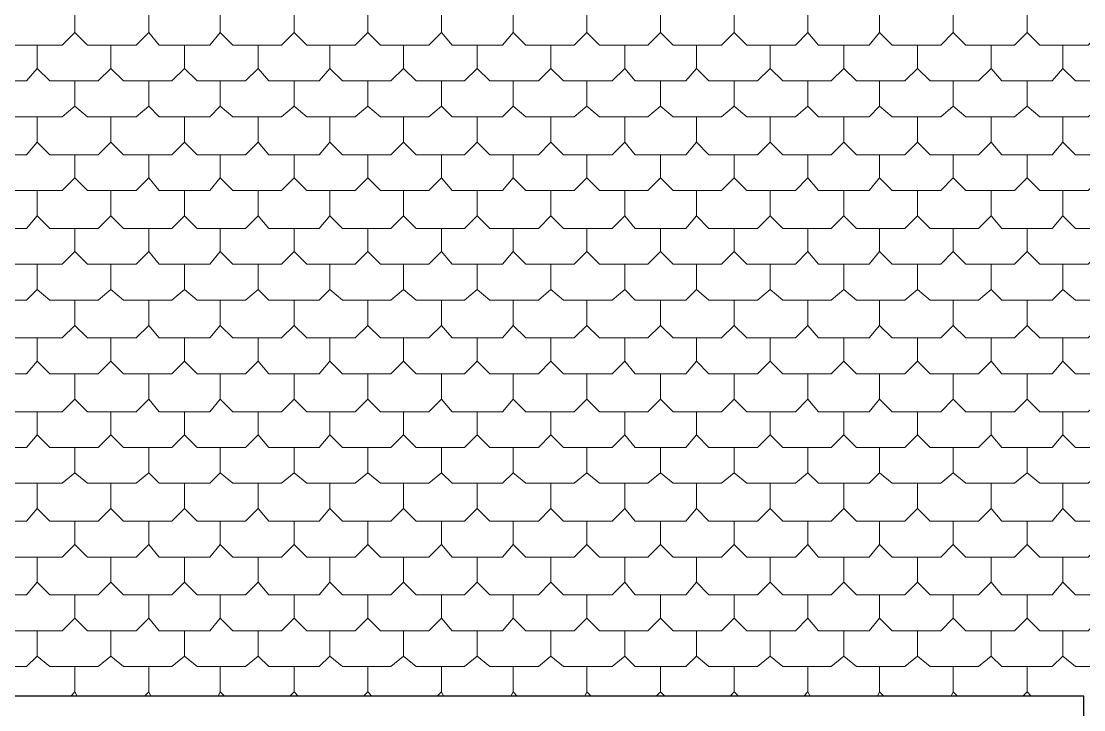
# Model space of a CAD drawing. Header units: millimetres. Extents: x 0 to 80.9, y 0 to 43.9.
# Drawn here: x 60.07 to 66.53, y 22.78 to 26.97 of the extents above; entities that cross this region are included whole.
import ezdxf

# ---------------------------------------------------------------- set-up
doc = ezdxf.new("R2010")
doc.units = ezdxf.units.MM
doc.layers.add('PDF_014408$BL-ROOF', color=7, linetype='Continuous')
doc.layers.add('PDF_014408$WA-EXT', color=7, linetype='Continuous')

msp = doc.modelspace()

# ---------------------------------------------------------------- linework, layer by layer
at = {"layer": 'PDF_014408$BL-ROOF', "lineweight": 9}
msp.add_lwpolyline([(9.0781, 31.2862), (18.5409, 21.8234), (26.2342, 21.8234), (26.2342, 29.427), (49.2758, 29.427), (49.2758, 22.862), (66.5345, 22.862), (66.5345, 22.4132), (75.4074, 31.2862)], close=True, dxfattribs=at)
for points in [[(59.9438, 26.901), (60.0208, 26.8241), (60.3157, 26.8241), (60.3926, 26.901), (60.3926, 27.0549)], [(60.3926, 26.901), (60.4695, 26.8241), (60.7645, 26.8241), (60.8414, 26.901), (60.8414, 27.0549)], [(60.8414, 26.901), (60.9055, 26.8241), (61.2132, 26.8241), (61.2773, 26.901), (61.2773, 27.0549)], [(61.2773, 26.901), (61.3543, 26.8241), (61.6492, 26.8241), (61.7261, 26.901), (61.7261, 27.0549)], [(61.7261, 26.901), (61.8031, 26.8241), (62.098, 26.8241), (62.1749, 26.901), (62.1749, 27.0549)], [(62.1749, 26.901), (62.2518, 26.8241), (62.5467, 26.8241), (62.6237, 26.901), (62.6237, 27.0549)], [(62.6237, 26.901), (62.6878, 26.8241), (62.9955, 26.8241), (63.0596, 26.901), (63.0596, 27.0549)], [(63.0596, 26.901), (63.1366, 26.8241), (63.4315, 26.8241), (63.5084, 26.901), (63.5084, 27.0549)], [(63.5084, 26.901), (63.5853, 26.8241), (63.8803, 26.8241), (63.9572, 26.901), (63.9572, 27.0549)], [(63.9572, 26.901), (64.0341, 26.8241), (64.329, 26.8241), (64.406, 26.901), (64.406, 27.0549)], [(64.406, 26.901), (64.4829, 26.8241), (64.7778, 26.8241), (64.8547, 26.901), (64.8547, 27.0549)], [(64.8547, 26.901), (64.9189, 26.8241), (65.2266, 26.8241), (65.2907, 26.901), (65.2907, 27.0549)], [(65.2907, 26.901), (65.3676, 26.8241), (65.6625, 26.8241), (65.7395, 26.901), (65.7395, 27.0549)], [(65.7395, 26.901), (65.8164, 26.8241), (66.1113, 26.8241), (66.1883, 26.901), (66.1883, 27.0549)], [(66.1883, 26.901), (66.2652, 26.8241), (66.5601, 26.8241), (66.637, 26.901), (66.637, 27.0549)], [(59.7259, 26.683), (59.79, 26.6061), (60.0977, 26.6061), (60.1618, 26.683), (60.1618, 26.8241)], [(60.1618, 26.683), (60.2387, 26.6061), (60.5337, 26.6061), (60.6106, 26.683), (60.6106, 26.8241)], [(60.6106, 26.683), (60.6875, 26.6061), (60.9824, 26.6061), (61.0594, 26.683), (61.0594, 26.8241)], [(61.0594, 26.683), (61.1363, 26.6061), (61.4312, 26.6061), (61.5081, 26.683), (61.5081, 26.8241)], [(61.5081, 26.683), (61.5723, 26.6061), (61.88, 26.6061), (61.9441, 26.683), (61.9441, 26.8241)], [(61.9441, 26.683), (62.021, 26.6061), (62.3159, 26.6061), (62.3929, 26.683), (62.3929, 26.8241)], [(62.3929, 26.683), (62.4698, 26.6061), (62.7647, 26.6061), (62.8417, 26.683), (62.8417, 26.8241)], [(62.8417, 26.683), (62.9186, 26.6061), (63.2135, 26.6061), (63.2904, 26.683), (63.2904, 26.8241)], [(63.2904, 26.683), (63.3674, 26.6061), (63.6623, 26.6061), (63.7392, 26.683), (63.7392, 26.8241)], [(63.7392, 26.683), (63.8033, 26.6061), (64.1111, 26.6061), (64.1752, 26.683), (64.1752, 26.8241)], [(64.1752, 26.683), (64.2521, 26.6061), (64.547, 26.6061), (64.6239, 26.683), (64.6239, 26.8241)], [(64.6239, 26.683), (64.7009, 26.6061), (64.9958, 26.6061), (65.0727, 26.683), (65.0727, 26.8241)], [(65.0727, 26.683), (65.1497, 26.6061), (65.4446, 26.6061), (65.5215, 26.683), (65.5215, 26.8241)], [(65.5215, 26.683), (65.5984, 26.6061), (65.8933, 26.6061), (65.9703, 26.683), (65.9703, 26.8241)], [(65.9703, 26.683), (66.0344, 26.6061), (66.3421, 26.6061), (66.4062, 26.683), (66.4062, 26.8241)], [(66.4062, 26.683), (66.4832, 26.6061), (66.7781, 26.6061), (66.855, 26.683), (66.855, 26.8241)], [(59.9438, 26.4522), (60.0208, 26.3881), (60.3157, 26.3881), (60.3926, 26.4522), (60.3926, 26.6061)], [(60.3926, 26.4522), (60.4695, 26.3881), (60.7645, 26.3881), (60.8414, 26.4522), (60.8414, 26.6061)], [(60.8414, 26.4522), (60.9055, 26.3881), (61.2132, 26.3881), (61.2773, 26.4522), (61.2773, 26.6061)], [(61.2773, 26.4522), (61.3543, 26.3881), (61.6492, 26.3881), (61.7261, 26.4522), (61.7261, 26.6061)], [(61.7261, 26.4522), (61.8031, 26.3881), (62.098, 26.3881), (62.1749, 26.4522), (62.1749, 26.6061)], [(62.1749, 26.4522), (62.2518, 26.3881), (62.5467, 26.3881), (62.6237, 26.4522), (62.6237, 26.6061)], [(62.6237, 26.4522), (62.6878, 26.3881), (62.9955, 26.3881), (63.0596, 26.4522), (63.0596, 26.6061)], [(63.0596, 26.4522), (63.1366, 26.3881), (63.4315, 26.3881), (63.5084, 26.4522), (63.5084, 26.6061)], [(63.5084, 26.4522), (63.5853, 26.3881), (63.8803, 26.3881), (63.9572, 26.4522), (63.9572, 26.6061)], [(63.9572, 26.4522), (64.0341, 26.3881), (64.329, 26.3881), (64.406, 26.4522), (64.406, 26.6061)], [(64.406, 26.4522), (64.4829, 26.3881), (64.7778, 26.3881), (64.8547, 26.4522), (64.8547, 26.6061)], [(64.8547, 26.4522), (64.9189, 26.3881), (65.2266, 26.3881), (65.2907, 26.4522), (65.2907, 26.6061)], [(65.2907, 26.4522), (65.3676, 26.3881), (65.6625, 26.3881), (65.7395, 26.4522), (65.7395, 26.6061)], [(65.7395, 26.4522), (65.8164, 26.3881), (66.1113, 26.3881), (66.1883, 26.4522), (66.1883, 26.6061)], [(66.1883, 26.4522), (66.2652, 26.3881), (66.5601, 26.3881), (66.637, 26.4522), (66.637, 26.6061)], [(59.7259, 26.2342), (59.79, 26.1573), (60.0977, 26.1573), (60.1618, 26.2342), (60.1618, 26.3881)], [(60.1618, 26.2342), (60.2387, 26.1573), (60.5337, 26.1573), (60.6106, 26.2342), (60.6106, 26.3881)], [(60.6106, 26.2342), (60.6875, 26.1573), (60.9824, 26.1573), (61.0594, 26.2342), (61.0594, 26.3881)], [(61.0594, 26.2342), (61.1363, 26.1573), (61.4312, 26.1573), (61.5081, 26.2342), (61.5081, 26.3881)], [(61.5081, 26.2342), (61.5723, 26.1573), (61.88, 26.1573), (61.9441, 26.2342), (61.9441, 26.3881)], [(61.9441, 26.2342), (62.021, 26.1573), (62.3159, 26.1573), (62.3929, 26.2342), (62.3929, 26.3881)], [(62.3929, 26.2342), (62.4698, 26.1573), (62.7647, 26.1573), (62.8417, 26.2342), (62.8417, 26.3881)], [(62.8417, 26.2342), (62.9186, 26.1573), (63.2135, 26.1573), (63.2904, 26.2342), (63.2904, 26.3881)], [(63.2904, 26.2342), (63.3674, 26.1573), (63.6623, 26.1573), (63.7392, 26.2342), (63.7392, 26.3881)], [(63.7392, 26.2342), (63.8033, 26.1573), (64.1111, 26.1573), (64.1752, 26.2342), (64.1752, 26.3881)], [(64.1752, 26.2342), (64.2521, 26.1573), (64.547, 26.1573), (64.6239, 26.2342), (64.6239, 26.3881)], [(64.6239, 26.2342), (64.7009, 26.1573), (64.9958, 26.1573), (65.0727, 26.2342), (65.0727, 26.3881)], [(65.0727, 26.2342), (65.1497, 26.1573), (65.4446, 26.1573), (65.5215, 26.2342), (65.5215, 26.3881)], [(65.5215, 26.2342), (65.5984, 26.1573), (65.8933, 26.1573), (65.9703, 26.2342), (65.9703, 26.3881)], [(65.9703, 26.2342), (66.0344, 26.1573), (66.3421, 26.1573), (66.4062, 26.2342), (66.4062, 26.3881)], [(66.4062, 26.2342), (66.4832, 26.1573), (66.7781, 26.1573), (66.855, 26.2342), (66.855, 26.3881)], [(59.9438, 26.0163), (60.0208, 25.9393), (60.3157, 25.9393), (60.3926, 26.0163), (60.3926, 26.1573)], [(60.3926, 26.0163), (60.4695, 25.9393), (60.7645, 25.9393), (60.8414, 26.0163), (60.8414, 26.1573)], [(60.8414, 26.0163), (60.9055, 25.9393), (61.2132, 25.9393), (61.2773, 26.0163), (61.2773, 26.1573)], [(61.2773, 26.0163), (61.3543, 25.9393), (61.6492, 25.9393), (61.7261, 26.0163), (61.7261, 26.1573)], [(61.7261, 26.0163), (61.8031, 25.9393), (62.098, 25.9393), (62.1749, 26.0163), (62.1749, 26.1573)], [(62.1749, 26.0163), (62.2518, 25.9393), (62.5467, 25.9393), (62.6237, 26.0163), (62.6237, 26.1573)], [(62.6237, 26.0163), (62.6878, 25.9393), (62.9955, 25.9393), (63.0596, 26.0163), (63.0596, 26.1573)], [(63.0596, 26.0163), (63.1366, 25.9393), (63.4315, 25.9393), (63.5084, 26.0163), (63.5084, 26.1573)], [(63.5084, 26.0163), (63.5853, 25.9393), (63.8803, 25.9393), (63.9572, 26.0163), (63.9572, 26.1573)], [(63.9572, 26.0163), (64.0341, 25.9393), (64.329, 25.9393), (64.406, 26.0163), (64.406, 26.1573)], [(64.406, 26.0163), (64.4829, 25.9393), (64.7778, 25.9393), (64.8547, 26.0163), (64.8547, 26.1573)], [(64.8547, 26.0163), (64.9189, 25.9393), (65.2266, 25.9393), (65.2907, 26.0163), (65.2907, 26.1573)], [(65.2907, 26.0163), (65.3676, 25.9393), (65.6625, 25.9393), (65.7395, 26.0163), (65.7395, 26.1573)], [(65.7395, 26.0163), (65.8164, 25.9393), (66.1113, 25.9393), (66.1883, 26.0163), (66.1883, 26.1573)], [(66.1883, 26.0163), (66.2652, 25.9393), (66.5601, 25.9393), (66.637, 26.0163), (66.637, 26.1573)], [(59.7259, 25.7855), (59.79, 25.7085), (60.0977, 25.7085), (60.1618, 25.7855), (60.1618, 25.9393)], [(60.1618, 25.7855), (60.2387, 25.7085), (60.5337, 25.7085), (60.6106, 25.7855), (60.6106, 25.9393)], [(60.6106, 25.7855), (60.6875, 25.7085), (60.9824, 25.7085), (61.0594, 25.7855), (61.0594, 25.9393)], [(61.0594, 25.7855), (61.1363, 25.7085), (61.4312, 25.7085), (61.5081, 25.7855), (61.5081, 25.9393)], [(61.5081, 25.7855), (61.5723, 25.7085), (61.88, 25.7085), (61.9441, 25.7855), (61.9441, 25.9393)], [(61.9441, 25.7855), (62.021, 25.7085), (62.3159, 25.7085), (62.3929, 25.7855), (62.3929, 25.9393)], [(62.3929, 25.7855), (62.4698, 25.7085), (62.7647, 25.7085), (62.8417, 25.7855), (62.8417, 25.9393)], [(62.8417, 25.7855), (62.9186, 25.7085), (63.2135, 25.7085), (63.2904, 25.7855), (63.2904, 25.9393)], [(63.2904, 25.7855), (63.3674, 25.7085), (63.6623, 25.7085), (63.7392, 25.7855), (63.7392, 25.9393)], [(63.7392, 25.7855), (63.8033, 25.7085), (64.1111, 25.7085), (64.1752, 25.7855), (64.1752, 25.9393)], [(64.1752, 25.7855), (64.2521, 25.7085), (64.547, 25.7085), (64.6239, 25.7855), (64.6239, 25.9393)], [(64.6239, 25.7855), (64.7009, 25.7085), (64.9958, 25.7085), (65.0727, 25.7855), (65.0727, 25.9393)], [(65.0727, 25.7855), (65.1497, 25.7085), (65.4446, 25.7085), (65.5215, 25.7855), (65.5215, 25.9393)], [(65.5215, 25.7855), (65.5984, 25.7085), (65.8933, 25.7085), (65.9703, 25.7855), (65.9703, 25.9393)], [(65.9703, 25.7855), (66.0344, 25.7085), (66.3421, 25.7085), (66.4062, 25.7855), (66.4062, 25.9393)], [(66.4062, 25.7855), (66.4832, 25.7085), (66.7781, 25.7085), (66.855, 25.7855), (66.855, 25.9393)], [(59.9438, 25.5675), (60.0208, 25.4906), (60.3157, 25.4906), (60.3926, 25.5675), (60.3926, 25.7085)], [(60.3926, 25.5675), (60.4695, 25.4906), (60.7645, 25.4906), (60.8414, 25.5675), (60.8414, 25.7085)], [(60.8414, 25.5675), (60.9055, 25.4906), (61.2132, 25.4906), (61.2773, 25.5675), (61.2773, 25.7085)], [(61.2773, 25.5675), (61.3543, 25.4906), (61.6492, 25.4906), (61.7261, 25.5675), (61.7261, 25.7085)], [(61.7261, 25.5675), (61.8031, 25.4906), (62.098, 25.4906), (62.1749, 25.5675), (62.1749, 25.7085)], [(62.1749, 25.5675), (62.2518, 25.4906), (62.5467, 25.4906), (62.6237, 25.5675), (62.6237, 25.7085)], [(62.6237, 25.5675), (62.6878, 25.4906), (62.9955, 25.4906), (63.0596, 25.5675), (63.0596, 25.7085)], [(63.0596, 25.5675), (63.1366, 25.4906), (63.4315, 25.4906), (63.5084, 25.5675), (63.5084, 25.7085)], [(63.5084, 25.5675), (63.5853, 25.4906), (63.8803, 25.4906), (63.9572, 25.5675), (63.9572, 25.7085)], [(63.9572, 25.5675), (64.0341, 25.4906), (64.329, 25.4906), (64.406, 25.5675), (64.406, 25.7085)], [(64.406, 25.5675), (64.4829, 25.4906), (64.7778, 25.4906), (64.8547, 25.5675), (64.8547, 25.7085)], [(64.8547, 25.5675), (64.9189, 25.4906), (65.2266, 25.4906), (65.2907, 25.5675), (65.2907, 25.7085)], [(65.2907, 25.5675), (65.3676, 25.4906), (65.6625, 25.4906), (65.7395, 25.5675), (65.7395, 25.7085)], [(65.7395, 25.5675), (65.8164, 25.4906), (66.1113, 25.4906), (66.1883, 25.5675), (66.1883, 25.7085)], [(66.1883, 25.5675), (66.2652, 25.4906), (66.5601, 25.4906), (66.637, 25.5675), (66.637, 25.7085)], [(59.7259, 25.3367), (59.79, 25.2726), (60.0977, 25.2726), (60.1618, 25.3367), (60.1618, 25.4906)], [(60.1618, 25.3367), (60.2387, 25.2726), (60.5337, 25.2726), (60.6106, 25.3367), (60.6106, 25.4906)], [(60.6106, 25.3367), (60.6875, 25.2726), (60.9824, 25.2726), (61.0594, 25.3367), (61.0594, 25.4906)], [(61.0594, 25.3367), (61.1363, 25.2726), (61.4312, 25.2726), (61.5081, 25.3367), (61.5081, 25.4906)], [(61.5081, 25.3367), (61.5723, 25.2726), (61.88, 25.2726), (61.9441, 25.3367), (61.9441, 25.4906)], [(61.9441, 25.3367), (62.021, 25.2726), (62.3159, 25.2726), (62.3929, 25.3367), (62.3929, 25.4906)], [(62.3929, 25.3367), (62.4698, 25.2726), (62.7647, 25.2726), (62.8417, 25.3367), (62.8417, 25.4906)], [(62.8417, 25.3367), (62.9186, 25.2726), (63.2135, 25.2726), (63.2904, 25.3367), (63.2904, 25.4906)], [(63.2904, 25.3367), (63.3674, 25.2726), (63.6623, 25.2726), (63.7392, 25.3367), (63.7392, 25.4906)], [(63.7392, 25.3367), (63.8033, 25.2726), (64.1111, 25.2726), (64.1752, 25.3367), (64.1752, 25.4906)], [(64.1752, 25.3367), (64.2521, 25.2726), (64.547, 25.2726), (64.6239, 25.3367), (64.6239, 25.4906)], [(64.6239, 25.3367), (64.7009, 25.2726), (64.9958, 25.2726), (65.0727, 25.3367), (65.0727, 25.4906)], [(65.0727, 25.3367), (65.1497, 25.2726), (65.4446, 25.2726), (65.5215, 25.3367), (65.5215, 25.4906)], [(65.5215, 25.3367), (65.5984, 25.2726), (65.8933, 25.2726), (65.9703, 25.3367), (65.9703, 25.4906)], [(65.9703, 25.3367), (66.0344, 25.2726), (66.3421, 25.2726), (66.4062, 25.3367), (66.4062, 25.4906)], [(66.4062, 25.3367), (66.4832, 25.2726), (66.7781, 25.2726), (66.855, 25.3367), (66.855, 25.4906)], [(59.9438, 25.1187), (60.0208, 25.0418), (60.3157, 25.0418), (60.3926, 25.1187), (60.3926, 25.2726)], [(60.3926, 25.1187), (60.4695, 25.0418), (60.7645, 25.0418), (60.8414, 25.1187), (60.8414, 25.2726)], [(60.8414, 25.1187), (60.9055, 25.0418), (61.2132, 25.0418), (61.2773, 25.1187), (61.2773, 25.2726)], [(61.2773, 25.1187), (61.3543, 25.0418), (61.6492, 25.0418), (61.7261, 25.1187), (61.7261, 25.2726)], [(61.7261, 25.1187), (61.8031, 25.0418), (62.098, 25.0418), (62.1749, 25.1187), (62.1749, 25.2726)], [(62.1749, 25.1187), (62.2518, 25.0418), (62.5467, 25.0418), (62.6237, 25.1187), (62.6237, 25.2726)], [(62.6237, 25.1187), (62.6878, 25.0418), (62.9955, 25.0418), (63.0596, 25.1187), (63.0596, 25.2726)], [(63.0596, 25.1187), (63.1366, 25.0418), (63.4315, 25.0418), (63.5084, 25.1187), (63.5084, 25.2726)], [(63.5084, 25.1187), (63.5853, 25.0418), (63.8803, 25.0418), (63.9572, 25.1187), (63.9572, 25.2726)], [(63.9572, 25.1187), (64.0341, 25.0418), (64.329, 25.0418), (64.406, 25.1187), (64.406, 25.2726)], [(64.406, 25.1187), (64.4829, 25.0418), (64.7778, 25.0418), (64.8547, 25.1187), (64.8547, 25.2726)], [(64.8547, 25.1187), (64.9189, 25.0418), (65.2266, 25.0418), (65.2907, 25.1187), (65.2907, 25.2726)], [(65.2907, 25.1187), (65.3676, 25.0418), (65.6625, 25.0418), (65.7395, 25.1187), (65.7395, 25.2726)], [(65.7395, 25.1187), (65.8164, 25.0418), (66.1113, 25.0418), (66.1883, 25.1187), (66.1883, 25.2726)], [(66.1883, 25.1187), (66.2652, 25.0418), (66.5601, 25.0418), (66.637, 25.1187), (66.637, 25.2726)], [(59.7259, 24.9007), (59.79, 24.8238), (60.0977, 24.8238), (60.1618, 24.9007), (60.1618, 25.0418)], [(60.1618, 24.9007), (60.2387, 24.8238), (60.5337, 24.8238), (60.6106, 24.9007), (60.6106, 25.0418)], [(60.6106, 24.9007), (60.6875, 24.8238), (60.9824, 24.8238), (61.0594, 24.9007), (61.0594, 25.0418)], [(61.0594, 24.9007), (61.1363, 24.8238), (61.4312, 24.8238), (61.5081, 24.9007), (61.5081, 25.0418)], [(61.5081, 24.9007), (61.5723, 24.8238), (61.88, 24.8238), (61.9441, 24.9007), (61.9441, 25.0418)], [(61.9441, 24.9007), (62.021, 24.8238), (62.3159, 24.8238), (62.3929, 24.9007), (62.3929, 25.0418)], [(62.3929, 24.9007), (62.4698, 24.8238), (62.7647, 24.8238), (62.8417, 24.9007), (62.8417, 25.0418)], [(62.8417, 24.9007), (62.9186, 24.8238), (63.2135, 24.8238), (63.2904, 24.9007), (63.2904, 25.0418)], [(63.2904, 24.9007), (63.3674, 24.8238), (63.6623, 24.8238), (63.7392, 24.9007), (63.7392, 25.0418)], [(63.7392, 24.9007), (63.8033, 24.8238), (64.1111, 24.8238), (64.1752, 24.9007), (64.1752, 25.0418)], [(64.1752, 24.9007), (64.2521, 24.8238), (64.547, 24.8238), (64.6239, 24.9007), (64.6239, 25.0418)], [(64.6239, 24.9007), (64.7009, 24.8238), (64.9958, 24.8238), (65.0727, 24.9007), (65.0727, 25.0418)], [(65.0727, 24.9007), (65.1497, 24.8238), (65.4446, 24.8238), (65.5215, 24.9007), (65.5215, 25.0418)], [(65.5215, 24.9007), (65.5984, 24.8238), (65.8933, 24.8238), (65.9703, 24.9007), (65.9703, 25.0418)], [(65.9703, 24.9007), (66.0344, 24.8238), (66.3421, 24.8238), (66.4062, 24.9007), (66.4062, 25.0418)], [(66.4062, 24.9007), (66.4832, 24.8238), (66.7781, 24.8238), (66.855, 24.9007), (66.855, 25.0418)], [(59.9438, 24.6699), (60.0208, 24.593), (60.3157, 24.593), (60.3926, 24.6699), (60.3926, 24.8238)], [(60.3926, 24.6699), (60.4695, 24.593), (60.7645, 24.593), (60.8414, 24.6699), (60.8414, 24.8238)], [(60.8414, 24.6699), (60.9055, 24.593), (61.2132, 24.593), (61.2773, 24.6699), (61.2773, 24.8238)], [(61.2773, 24.6699), (61.3543, 24.593), (61.6492, 24.593), (61.7261, 24.6699), (61.7261, 24.8238)], [(61.7261, 24.6699), (61.8031, 24.593), (62.098, 24.593), (62.1749, 24.6699), (62.1749, 24.8238)], [(62.1749, 24.6699), (62.2518, 24.593), (62.5467, 24.593), (62.6237, 24.6699), (62.6237, 24.8238)], [(62.6237, 24.6699), (62.6878, 24.593), (62.9955, 24.593), (63.0596, 24.6699), (63.0596, 24.8238)], [(63.0596, 24.6699), (63.1366, 24.593), (63.4315, 24.593), (63.5084, 24.6699), (63.5084, 24.8238)], [(63.5084, 24.6699), (63.5853, 24.593), (63.8803, 24.593), (63.9572, 24.6699), (63.9572, 24.8238)], [(63.9572, 24.6699), (64.0341, 24.593), (64.329, 24.593), (64.406, 24.6699), (64.406, 24.8238)], [(64.406, 24.6699), (64.4829, 24.593), (64.7778, 24.593), (64.8547, 24.6699), (64.8547, 24.8238)], [(64.8547, 24.6699), (64.9189, 24.593), (65.2266, 24.593), (65.2907, 24.6699), (65.2907, 24.8238)], [(65.2907, 24.6699), (65.3676, 24.593), (65.6625, 24.593), (65.7395, 24.6699), (65.7395, 24.8238)], [(65.7395, 24.6699), (65.8164, 24.593), (66.1113, 24.593), (66.1883, 24.6699), (66.1883, 24.8238)], [(66.1883, 24.6699), (66.2652, 24.593), (66.5601, 24.593), (66.637, 24.6699), (66.637, 24.8238)], [(59.7259, 24.452), (59.79, 24.375), (60.0977, 24.375), (60.1618, 24.452), (60.1618, 24.593)], [(60.1618, 24.452), (60.2387, 24.375), (60.5337, 24.375), (60.6106, 24.452), (60.6106, 24.593)], [(60.6106, 24.452), (60.6875, 24.375), (60.9824, 24.375), (61.0594, 24.452), (61.0594, 24.593)], [(61.0594, 24.452), (61.1363, 24.375), (61.4312, 24.375), (61.5081, 24.452), (61.5081, 24.593)], [(61.5081, 24.452), (61.5723, 24.375), (61.88, 24.375), (61.9441, 24.452), (61.9441, 24.593)], [(61.9441, 24.452), (62.021, 24.375), (62.3159, 24.375), (62.3929, 24.452), (62.3929, 24.593)], [(62.3929, 24.452), (62.4698, 24.375), (62.7647, 24.375), (62.8417, 24.452), (62.8417, 24.593)], [(62.8417, 24.452), (62.9186, 24.375), (63.2135, 24.375), (63.2904, 24.452), (63.2904, 24.593)], [(63.2904, 24.452), (63.3674, 24.375), (63.6623, 24.375), (63.7392, 24.452), (63.7392, 24.593)], [(63.7392, 24.452), (63.8033, 24.375), (64.1111, 24.375), (64.1752, 24.452), (64.1752, 24.593)], [(64.1752, 24.452), (64.2521, 24.375), (64.547, 24.375), (64.6239, 24.452), (64.6239, 24.593)], [(64.6239, 24.452), (64.7009, 24.375), (64.9958, 24.375), (65.0727, 24.452), (65.0727, 24.593)], [(65.0727, 24.452), (65.1497, 24.375), (65.4446, 24.375), (65.5215, 24.452), (65.5215, 24.593)], [(65.5215, 24.452), (65.5984, 24.375), (65.8933, 24.375), (65.9703, 24.452), (65.9703, 24.593)], [(65.9703, 24.452), (66.0344, 24.375), (66.3421, 24.375), (66.4062, 24.452), (66.4062, 24.593)], [(66.4062, 24.452), (66.4832, 24.375), (66.7781, 24.375), (66.855, 24.452), (66.855, 24.593)], [(59.9438, 24.2212), (60.0208, 24.157), (60.3157, 24.157), (60.3926, 24.2212), (60.3926, 24.375)], [(60.3926, 24.2212), (60.4695, 24.157), (60.7645, 24.157), (60.8414, 24.2212), (60.8414, 24.375)], [(60.8414, 24.2212), (60.9055, 24.157), (61.2132, 24.157), (61.2773, 24.2212), (61.2773, 24.375)], [(61.2773, 24.2212), (61.3543, 24.157), (61.6492, 24.157), (61.7261, 24.2212), (61.7261, 24.375)], [(61.7261, 24.2212), (61.8031, 24.157), (62.098, 24.157), (62.1749, 24.2212), (62.1749, 24.375)], [(62.1749, 24.2212), (62.2518, 24.157), (62.5467, 24.157), (62.6237, 24.2212), (62.6237, 24.375)], [(62.6237, 24.2212), (62.6878, 24.157), (62.9955, 24.157), (63.0596, 24.2212), (63.0596, 24.375)], [(63.0596, 24.2212), (63.1366, 24.157), (63.4315, 24.157), (63.5084, 24.2212), (63.5084, 24.375)], [(63.5084, 24.2212), (63.5853, 24.157), (63.8803, 24.157), (63.9572, 24.2212), (63.9572, 24.375)], [(63.9572, 24.2212), (64.0341, 24.157), (64.329, 24.157), (64.406, 24.2212), (64.406, 24.375)], [(64.406, 24.2212), (64.4829, 24.157), (64.7778, 24.157), (64.8547, 24.2212), (64.8547, 24.375)], [(64.8547, 24.2212), (64.9189, 24.157), (65.2266, 24.157), (65.2907, 24.2212), (65.2907, 24.375)], [(65.2907, 24.2212), (65.3676, 24.157), (65.6625, 24.157), (65.7395, 24.2212), (65.7395, 24.375)], [(65.7395, 24.2212), (65.8164, 24.157), (66.1113, 24.157), (66.1883, 24.2212), (66.1883, 24.375)], [(66.1883, 24.2212), (66.2652, 24.157), (66.5601, 24.157), (66.637, 24.2212), (66.637, 24.375)], [(59.7259, 24.0032), (59.79, 23.9262), (60.0977, 23.9262), (60.1618, 24.0032), (60.1618, 24.157)], [(60.1618, 24.0032), (60.2387, 23.9262), (60.5337, 23.9262), (60.6106, 24.0032), (60.6106, 24.157)], [(60.6106, 24.0032), (60.6875, 23.9262), (60.9824, 23.9262), (61.0594, 24.0032), (61.0594, 24.157)], [(61.0594, 24.0032), (61.1363, 23.9262), (61.4312, 23.9262), (61.5081, 24.0032), (61.5081, 24.157)], [(61.5081, 24.0032), (61.5723, 23.9262), (61.88, 23.9262), (61.9441, 24.0032), (61.9441, 24.157)], [(61.9441, 24.0032), (62.021, 23.9262), (62.3159, 23.9262), (62.3929, 24.0032), (62.3929, 24.157)], [(62.3929, 24.0032), (62.4698, 23.9262), (62.7647, 23.9262), (62.8417, 24.0032), (62.8417, 24.157)], [(62.8417, 24.0032), (62.9186, 23.9262), (63.2135, 23.9262), (63.2904, 24.0032), (63.2904, 24.157)], [(63.2904, 24.0032), (63.3674, 23.9262), (63.6623, 23.9262), (63.7392, 24.0032), (63.7392, 24.157)], [(63.7392, 24.0032), (63.8033, 23.9262), (64.1111, 23.9262), (64.1752, 24.0032), (64.1752, 24.157)], [(64.1752, 24.0032), (64.2521, 23.9262), (64.547, 23.9262), (64.6239, 24.0032), (64.6239, 24.157)], [(64.6239, 24.0032), (64.7009, 23.9262), (64.9958, 23.9262), (65.0727, 24.0032), (65.0727, 24.157)], [(65.0727, 24.0032), (65.1497, 23.9262), (65.4446, 23.9262), (65.5215, 24.0032), (65.5215, 24.157)], [(65.5215, 24.0032), (65.5984, 23.9262), (65.8933, 23.9262), (65.9703, 24.0032), (65.9703, 24.157)], [(65.9703, 24.0032), (66.0344, 23.9262), (66.3421, 23.9262), (66.4062, 24.0032), (66.4062, 24.157)], [(66.4062, 24.0032), (66.4832, 23.9262), (66.7781, 23.9262), (66.855, 24.0032), (66.855, 24.157)], [(59.9438, 23.7852), (60.0208, 23.7083), (60.3157, 23.7083), (60.3926, 23.7852), (60.3926, 23.9262)], [(60.3926, 23.7852), (60.4695, 23.7083), (60.7645, 23.7083), (60.8414, 23.7852), (60.8414, 23.9262)], [(60.8414, 23.7852), (60.9055, 23.7083), (61.2132, 23.7083), (61.2773, 23.7852), (61.2773, 23.9262)], [(61.2773, 23.7852), (61.3543, 23.7083), (61.6492, 23.7083), (61.7261, 23.7852), (61.7261, 23.9262)], [(61.7261, 23.7852), (61.8031, 23.7083), (62.098, 23.7083), (62.1749, 23.7852), (62.1749, 23.9262)], [(62.1749, 23.7852), (62.2518, 23.7083), (62.5467, 23.7083), (62.6237, 23.7852), (62.6237, 23.9262)], [(62.6237, 23.7852), (62.6878, 23.7083), (62.9955, 23.7083), (63.0596, 23.7852), (63.0596, 23.9262)], [(63.0596, 23.7852), (63.1366, 23.7083), (63.4315, 23.7083), (63.5084, 23.7852), (63.5084, 23.9262)], [(63.5084, 23.7852), (63.5853, 23.7083), (63.8803, 23.7083), (63.9572, 23.7852), (63.9572, 23.9262)], [(63.9572, 23.7852), (64.0341, 23.7083), (64.329, 23.7083), (64.406, 23.7852), (64.406, 23.9262)], [(64.406, 23.7852), (64.4829, 23.7083), (64.7778, 23.7083), (64.8547, 23.7852), (64.8547, 23.9262)], [(64.8547, 23.7852), (64.9189, 23.7083), (65.2266, 23.7083), (65.2907, 23.7852), (65.2907, 23.9262)], [(65.2907, 23.7852), (65.3676, 23.7083), (65.6625, 23.7083), (65.7395, 23.7852), (65.7395, 23.9262)], [(65.7395, 23.7852), (65.8164, 23.7083), (66.1113, 23.7083), (66.1883, 23.7852), (66.1883, 23.9262)], [(66.1883, 23.7852), (66.2652, 23.7083), (66.5601, 23.7083), (66.637, 23.7852), (66.637, 23.9262)], [(59.7259, 23.5544), (59.79, 23.4775), (60.0977, 23.4775), (60.1618, 23.5544), (60.1618, 23.7083)], [(60.1618, 23.5544), (60.2387, 23.4775), (60.5337, 23.4775), (60.6106, 23.5544), (60.6106, 23.7083)], [(60.6106, 23.5544), (60.6875, 23.4775), (60.9824, 23.4775), (61.0594, 23.5544), (61.0594, 23.7083)], [(61.0594, 23.5544), (61.1363, 23.4775), (61.4312, 23.4775), (61.5081, 23.5544), (61.5081, 23.7083)], [(61.5081, 23.5544), (61.5723, 23.4775), (61.88, 23.4775), (61.9441, 23.5544), (61.9441, 23.7083)], [(61.9441, 23.5544), (62.021, 23.4775), (62.3159, 23.4775), (62.3929, 23.5544), (62.3929, 23.7083)], [(62.3929, 23.5544), (62.4698, 23.4775), (62.7647, 23.4775), (62.8417, 23.5544), (62.8417, 23.7083)], [(62.8417, 23.5544), (62.9186, 23.4775), (63.2135, 23.4775), (63.2904, 23.5544), (63.2904, 23.7083)], [(63.2904, 23.5544), (63.3674, 23.4775), (63.6623, 23.4775), (63.7392, 23.5544), (63.7392, 23.7083)], [(63.7392, 23.5544), (63.8033, 23.4775), (64.1111, 23.4775), (64.1752, 23.5544), (64.1752, 23.7083)], [(64.1752, 23.5544), (64.2521, 23.4775), (64.547, 23.4775), (64.6239, 23.5544), (64.6239, 23.7083)], [(64.6239, 23.5544), (64.7009, 23.4775), (64.9958, 23.4775), (65.0727, 23.5544), (65.0727, 23.7083)], [(65.0727, 23.5544), (65.1497, 23.4775), (65.4446, 23.4775), (65.5215, 23.5544), (65.5215, 23.7083)], [(65.5215, 23.5544), (65.5984, 23.4775), (65.8933, 23.4775), (65.9703, 23.5544), (65.9703, 23.7083)], [(65.9703, 23.5544), (66.0344, 23.4775), (66.3421, 23.4775), (66.4062, 23.5544), (66.4062, 23.7083)], [(66.4062, 23.5544), (66.4832, 23.4775), (66.7781, 23.4775), (66.855, 23.5544), (66.855, 23.7083)], [(59.9438, 23.3364), (60.0208, 23.2595), (60.3157, 23.2595), (60.3926, 23.3364), (60.3926, 23.4775)], [(60.3926, 23.3364), (60.4695, 23.2595), (60.7645, 23.2595), (60.8414, 23.3364), (60.8414, 23.4775)], [(60.8414, 23.3364), (60.9055, 23.2595), (61.2132, 23.2595), (61.2773, 23.3364), (61.2773, 23.4775)], [(61.2773, 23.3364), (61.3543, 23.2595), (61.6492, 23.2595), (61.7261, 23.3364), (61.7261, 23.4775)], [(61.7261, 23.3364), (61.8031, 23.2595), (62.098, 23.2595), (62.1749, 23.3364), (62.1749, 23.4775)], [(62.1749, 23.3364), (62.2518, 23.2595), (62.5467, 23.2595), (62.6237, 23.3364), (62.6237, 23.4775)], [(62.6237, 23.3364), (62.6878, 23.2595), (62.9955, 23.2595), (63.0596, 23.3364), (63.0596, 23.4775)], [(63.0596, 23.3364), (63.1366, 23.2595), (63.4315, 23.2595), (63.5084, 23.3364), (63.5084, 23.4775)], [(63.5084, 23.3364), (63.5853, 23.2595), (63.8803, 23.2595), (63.9572, 23.3364), (63.9572, 23.4775)], [(63.9572, 23.3364), (64.0341, 23.2595), (64.329, 23.2595), (64.406, 23.3364), (64.406, 23.4775)], [(64.406, 23.3364), (64.4829, 23.2595), (64.7778, 23.2595), (64.8547, 23.3364), (64.8547, 23.4775)], [(64.8547, 23.3364), (64.9189, 23.2595), (65.2266, 23.2595), (65.2907, 23.3364), (65.2907, 23.4775)], [(65.2907, 23.3364), (65.3676, 23.2595), (65.6625, 23.2595), (65.7395, 23.3364), (65.7395, 23.4775)], [(65.7395, 23.3364), (65.8164, 23.2595), (66.1113, 23.2595), (66.1883, 23.3364), (66.1883, 23.4775)], [(66.1883, 23.3364), (66.2652, 23.2595), (66.5601, 23.2595), (66.637, 23.3364), (66.637, 23.4775)], [(59.7259, 23.1056), (59.79, 23.0415), (60.0977, 23.0415), (60.1618, 23.1056), (60.1618, 23.2595)], [(60.1618, 23.1056), (60.2387, 23.0415), (60.5337, 23.0415), (60.6106, 23.1056), (60.6106, 23.2595)], [(60.6106, 23.1056), (60.6875, 23.0415), (60.9824, 23.0415), (61.0594, 23.1056), (61.0594, 23.2595)], [(61.0594, 23.1056), (61.1363, 23.0415), (61.4312, 23.0415), (61.5081, 23.1056), (61.5081, 23.2595)], [(61.5081, 23.1056), (61.5723, 23.0415), (61.88, 23.0415), (61.9441, 23.1056), (61.9441, 23.2595)], [(61.9441, 23.1056), (62.021, 23.0415), (62.3159, 23.0415), (62.3929, 23.1056), (62.3929, 23.2595)], [(62.3929, 23.1056), (62.4698, 23.0415), (62.7647, 23.0415), (62.8417, 23.1056), (62.8417, 23.2595)], [(62.8417, 23.1056), (62.9186, 23.0415), (63.2135, 23.0415), (63.2904, 23.1056), (63.2904, 23.2595)], [(63.2904, 23.1056), (63.3674, 23.0415), (63.6623, 23.0415), (63.7392, 23.1056), (63.7392, 23.2595)], [(63.7392, 23.1056), (63.8033, 23.0415), (64.1111, 23.0415), (64.1752, 23.1056), (64.1752, 23.2595)], [(64.1752, 23.1056), (64.2521, 23.0415), (64.547, 23.0415), (64.6239, 23.1056), (64.6239, 23.2595)], [(64.6239, 23.1056), (64.7009, 23.0415), (64.9958, 23.0415), (65.0727, 23.1056), (65.0727, 23.2595)], [(65.0727, 23.1056), (65.1497, 23.0415), (65.4446, 23.0415), (65.5215, 23.1056), (65.5215, 23.2595)], [(65.5215, 23.1056), (65.5984, 23.0415), (65.8933, 23.0415), (65.9703, 23.1056), (65.9703, 23.2595)], [(65.9703, 23.1056), (66.0344, 23.0415), (66.3421, 23.0415), (66.4062, 23.1056), (66.4062, 23.2595)], [(66.4062, 23.1056), (66.4832, 23.0415), (66.7781, 23.0415), (66.855, 23.1056), (66.855, 23.2595)], [(60.367, 22.862), (60.3926, 22.8876), (60.3926, 23.0415)], [(60.8157, 22.862), (60.8414, 22.8876), (60.8414, 23.0415)], [(61.2645, 22.862), (61.2773, 22.8876), (61.2773, 23.0415)], [(61.7005, 22.862), (61.7261, 22.8876), (61.7261, 23.0415)], [(62.1493, 22.862), (62.1749, 22.8876), (62.1749, 23.0415)], [(62.598, 22.862), (62.6237, 22.8876), (62.6237, 23.0415)], [(63.0468, 22.862), (63.0596, 22.8876), (63.0596, 23.0415)], [(63.4956, 22.862), (63.5084, 22.8876), (63.5084, 23.0415)], [(63.9315, 22.862), (63.9572, 22.8876), (63.9572, 23.0415)], [(64.3803, 22.862), (64.406, 22.8876), (64.406, 23.0415)], [(64.8291, 22.862), (64.8547, 22.8876), (64.8547, 23.0415)], [(65.2779, 22.862), (65.2907, 22.8876), (65.2907, 23.0415)], [(65.7267, 22.862), (65.7395, 22.8876), (65.7395, 23.0415)], [(66.1626, 22.862), (66.1883, 22.8876), (66.1883, 23.0415)], [(60.3926, 22.8876), (60.4054, 22.862)], [(60.8414, 22.8876), (60.8542, 22.862)], [(61.2773, 22.8876), (61.303, 22.862)], [(61.7261, 22.8876), (61.7518, 22.862)], [(62.1749, 22.8876), (62.2005, 22.862)], [(62.6237, 22.8876), (62.6365, 22.862)], [(63.0596, 22.8876), (63.0853, 22.862)], [(63.5084, 22.8876), (63.5341, 22.862)], [(63.9572, 22.8876), (63.9828, 22.862)], [(64.406, 22.8876), (64.4316, 22.862)], [(64.8547, 22.8876), (64.8676, 22.862)], [(65.2907, 22.8876), (65.3163, 22.862)], [(65.7395, 22.8876), (65.7651, 22.862)], [(66.1883, 22.8876), (66.2139, 22.862)]]:
    msp.add_lwpolyline(points, dxfattribs=at)
at = {"layer": 'PDF_014408$WA-EXT', "lineweight": 25}
msp.add_lwpolyline([(26.4907, 29.1705), (49.0193, 29.1705), (49.0193, 22.6056), (66.278, 22.6056), (66.278, 18.5922), (66.5345, 18.5922), (66.5345, 22.862), (49.2758, 22.862), (49.2758, 29.427), (26.2342, 29.427)], close=True, dxfattribs=at)

doc.saveas('drawing.dxf')
